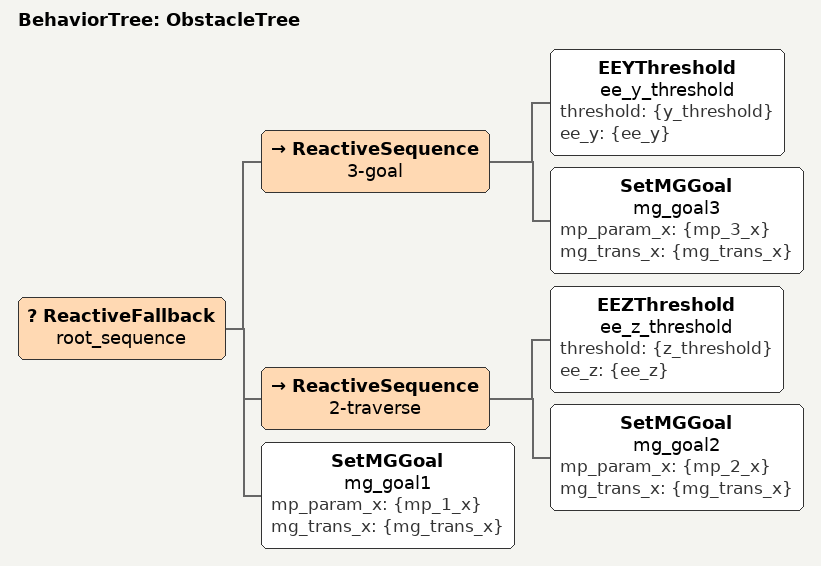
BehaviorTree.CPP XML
<root main_tree_to_execute = "ObstacleTree" >
     <BehaviorTree ID="ObstacleTree">
        <ReactiveFallback name="root_sequence">
            <ReactiveSequence name="3-goal">
                <EEYThreshold   name="ee_y_threshold" threshold="{y_threshold}" ee_y="{ee_y}"/>
                <SetMGGoal   name="mg_goal3"
                    mp_param_x="{mp_3_x}"
                    mg_trans_x="{mg_trans_x}"/>
            </ReactiveSequence>
            <ReactiveSequence name="2-traverse">
                <EEZThreshold   name="ee_z_threshold" threshold="{z_threshold}" ee_z="{ee_z}"/>
                <SetMGGoal   name="mg_goal2"
                    mp_param_x="{mp_2_x}"
                    mg_trans_x="{mg_trans_x}"/>
            </ReactiveSequence>
            <SetMGGoal   name="mg_goal1"
                    mp_param_x="{mp_1_x}"
                    mg_trans_x="{mg_trans_x}"/>
        </ReactiveFallback>
     </BehaviorTree>
 </root>
